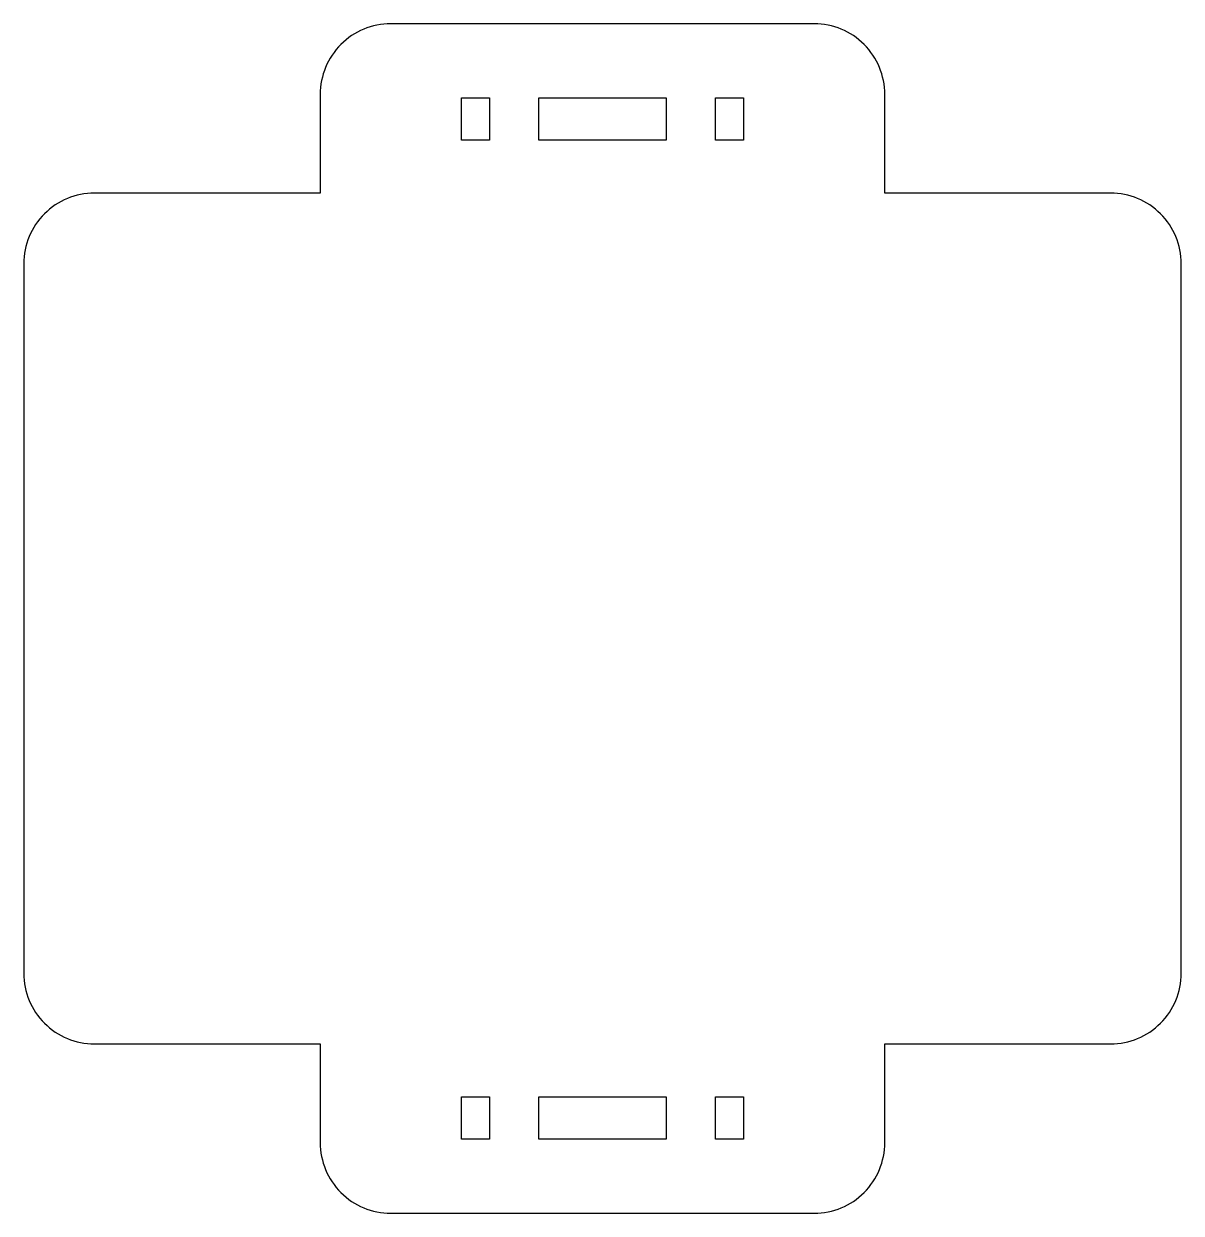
# Model space of a CAD drawing. Header units: millimetres. Extents: x 0 to 82, y -72.3 to 12.
import ezdxf

# ---------------------------------------------------------------- set-up
doc = ezdxf.new("R2010")
doc.units = ezdxf.units.MM

msp = doc.modelspace()

# ---------------------------------------------------------------- linework, layer by layer
msp.add_lwpolyline([(21, -67.3, 0.414214), (26, -72.3), (56, -72.3, 0.414214), (61, -67.3), (61, -60.3), (77, -60.3, 0.414214), (82, -55.3), (82, -5, 0.414214), (77, 0), (61, 0), (61, 7, 0.414214), (56, 12), (26, 12, 0.414214), (21, 7), (21, 0), (5, 0, 0.414214), (0, -5), (0, -55.3, 0.414214), (5, -60.3), (21, -60.3)], format="xyb", close=True)
for points in [[(31, 3.75), (31, 6.75), (33, 6.75), (33, 3.75)], [(36.5, 3.75), (36.5, 6.75), (45.5, 6.75), (45.5, 3.75)], [(49, 3.75), (49, 6.75), (51, 6.75), (51, 3.75)], [(31, -67.05), (31, -64.05), (33, -64.05), (33, -67.05)], [(36.5, -67.05), (36.5, -64.05), (45.5, -64.05), (45.5, -67.05)], [(49, -67.05), (49, -64.05), (51, -64.05), (51, -67.05)]]:
    msp.add_lwpolyline(points, close=True)

doc.saveas('drawing.dxf')
